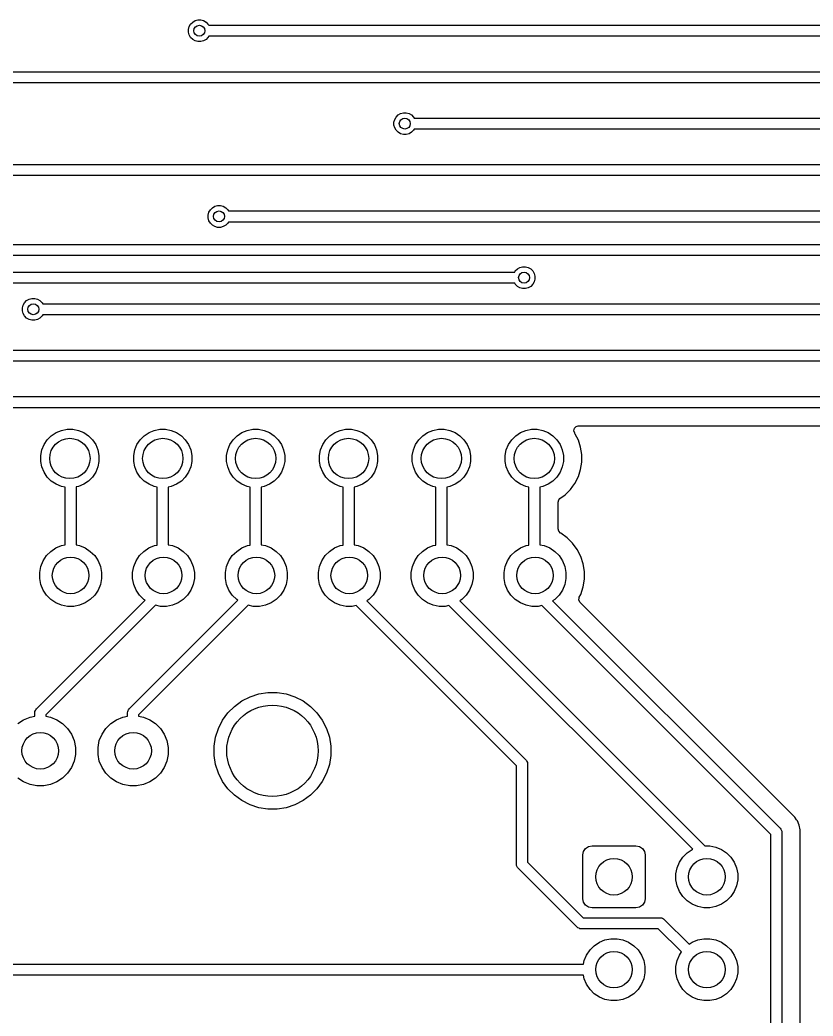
# Model space of a CAD drawing. Extents: x 4.41 to 8.11, y -5.15 to -2.23.
# Drawn here: x 6.721 to 7.575, y -4.577 to -3.504 of the extents above; entities that cross this region are included whole.
import ezdxf

# ---------------------------------------------------------------- set-up
doc = ezdxf.new("R2010")
doc.units = 0
doc.header["$MEASUREMENT"] = 0
doc.layers.add('BLACK', color=7, linetype='CONTINUOUS')

msp = doc.modelspace()

# ---------------------------------------------------------------- linework, layer by layer
at = {"layer": 'BLACK', "linetype": 'CONTINUOUS'}
for p, q in [((6.9033, -3.5112), (6.9048, -3.5085)), ((6.9048, -3.5085), (6.907, -3.5064)), ((6.907, -3.5064), (6.9097, -3.5048)), ((6.9097, -3.5048), (6.9126, -3.504)), ((6.9126, -3.504), (6.9157, -3.504)), ((6.9157, -3.504), (6.9187, -3.5048)), ((6.9187, -3.5048), (6.9214, -3.5064)), ((6.9214, -3.5064), (6.9235, -3.5085)), ((6.9235, -3.5085), (6.9243, -3.5098)), ((6.9025, -3.5142), (6.9033, -3.5112)), ((6.9025, -3.5173), (6.9025, -3.5142)), ((6.9033, -3.5202), (6.9025, -3.5173)), ((6.9243, -3.5098), (7.8412, -3.5098)), ((6.9048, -3.5229), (6.9033, -3.5202)), ((6.907, -3.5251), (6.9048, -3.5229)), ((6.9097, -3.5266), (6.907, -3.5251)), ((6.9126, -3.5274), (6.9097, -3.5266)), ((6.9157, -3.5274), (6.9126, -3.5274)), ((6.9187, -3.5266), (6.9157, -3.5274)), ((6.9214, -3.5251), (6.9187, -3.5266)), ((6.9235, -3.5229), (6.9214, -3.5251)), ((6.9243, -3.5216), (6.9235, -3.5229)), ((7.8412, -3.5216), (6.9243, -3.5216)), ((6.2854, -3.5599), (7.9215, -3.5599)), ((7.9239, -3.5717), (6.2878, -3.5717)), ((7.1282, -3.6064), (7.1309, -3.6048)), ((7.1309, -3.6048), (7.1339, -3.604)), ((7.1339, -3.604), (7.137, -3.604)), ((7.137, -3.604), (7.14, -3.6048)), ((7.14, -3.6048), (7.1426, -3.6064)), ((7.1237, -3.6142), (7.1245, -3.6112)), ((7.1237, -3.6173), (7.1237, -3.6142)), ((7.1245, -3.6112), (7.1261, -3.6086)), ((7.1261, -3.6086), (7.1282, -3.6064)), ((7.1426, -3.6064), (7.1448, -3.6086)), ((7.1448, -3.6086), (7.1455, -3.6098)), ((7.1455, -3.6098), (7.8412, -3.6098)), ((7.1245, -3.6203), (7.1237, -3.6173)), ((7.1261, -3.6229), (7.1245, -3.6203)), ((7.1282, -3.6251), (7.1261, -3.6229)), ((7.1309, -3.6267), (7.1282, -3.6251)), ((7.1339, -3.6275), (7.1309, -3.6267)), ((7.14, -3.6267), (7.137, -3.6275)), ((7.1426, -3.6251), (7.14, -3.6267)), ((7.1448, -3.6229), (7.1426, -3.6251)), ((7.1455, -3.6217), (7.1448, -3.6229)), ((7.8412, -3.6217), (7.1455, -3.6217)), ((7.137, -3.6275), (7.1339, -3.6275)), ((6.2854, -3.6598), (7.9216, -3.6598)), ((7.924, -3.6717), (6.2879, -3.6717)), ((6.9237, -3.7142), (6.9245, -3.7112)), ((6.9245, -3.7112), (6.9261, -3.7086)), ((6.9261, -3.7086), (6.9282, -3.7064)), ((6.9282, -3.7064), (6.9309, -3.7048)), ((6.9309, -3.7048), (6.9339, -3.704)), ((6.9339, -3.704), (6.937, -3.704)), ((6.937, -3.704), (6.94, -3.7048)), ((6.94, -3.7048), (6.9426, -3.7064)), ((6.9426, -3.7064), (6.9448, -3.7086)), ((6.9448, -3.7086), (6.9455, -3.7098)), ((6.9455, -3.7098), (7.8412, -3.7098)), ((6.9237, -3.7173), (6.9237, -3.7142)), ((6.9245, -3.7203), (6.9237, -3.7173)), ((6.9261, -3.7229), (6.9245, -3.7203)), ((6.9282, -3.7251), (6.9261, -3.7229)), ((6.9448, -3.7229), (6.9426, -3.7251)), ((6.9455, -3.7217), (6.9448, -3.7229)), ((7.8412, -3.7217), (6.9455, -3.7217)), ((6.9309, -3.7267), (6.9282, -3.7251)), ((6.9339, -3.7275), (6.9309, -3.7267)), ((6.937, -3.7275), (6.9339, -3.7275)), ((6.94, -3.7267), (6.937, -3.7275)), ((6.9426, -3.7251), (6.94, -3.7267)), ((6.2992, -3.746), (7.8353, -3.746)), ((7.8328, -3.7579), (6.3017, -3.7579)), ((6.3696, -3.7757), (7.2537, -3.7757)), ((7.2537, -3.7757), (7.2544, -3.7744)), ((7.2544, -3.7744), (7.2566, -3.7722)), ((7.2566, -3.7722), (7.2593, -3.7707)), ((7.2593, -3.7707), (7.2622, -3.7699)), ((7.2622, -3.7699), (7.2653, -3.7699)), ((7.2653, -3.7699), (7.2683, -3.7707)), ((7.2683, -3.7707), (7.271, -3.7722)), ((7.271, -3.7722), (7.2731, -3.7744)), ((7.2731, -3.7744), (7.2747, -3.7771)), ((7.2537, -3.7875), (6.3721, -3.7875)), ((7.2544, -3.7888), (7.2537, -3.7875)), ((7.2747, -3.7861), (7.2731, -3.7888)), ((7.2747, -3.7771), (7.2755, -3.7801)), ((7.2755, -3.7831), (7.2747, -3.7861)), ((7.2755, -3.7801), (7.2755, -3.7831)), ((7.2566, -3.791), (7.2544, -3.7888)), ((7.2593, -3.7925), (7.2566, -3.791)), ((7.2622, -3.7933), (7.2593, -3.7925)), ((7.2653, -3.7933), (7.2622, -3.7933)), ((7.2683, -3.7925), (7.2653, -3.7933)), ((7.271, -3.791), (7.2683, -3.7925)), ((7.2731, -3.7888), (7.271, -3.791)), ((6.7245, -3.8112), (6.7261, -3.8086)), ((6.7261, -3.8086), (6.7282, -3.8064)), ((6.7282, -3.8064), (6.7309, -3.8048)), ((6.7309, -3.8048), (6.7339, -3.804)), ((6.7339, -3.804), (6.737, -3.804)), ((6.737, -3.804), (6.74, -3.8048)), ((6.74, -3.8048), (6.7426, -3.8064)), ((6.7426, -3.8064), (6.7448, -3.8086)), ((6.7448, -3.8086), (6.7455, -3.8098)), ((6.7237, -3.8142), (6.7245, -3.8112)), ((6.7237, -3.8173), (6.7237, -3.8142)), ((6.7245, -3.8203), (6.7237, -3.8173)), ((6.7455, -3.8098), (7.8412, -3.8098)), ((6.7261, -3.8229), (6.7245, -3.8203)), ((6.7282, -3.8251), (6.7261, -3.8229)), ((6.7309, -3.8267), (6.7282, -3.8251)), ((6.7339, -3.8275), (6.7309, -3.8267)), ((6.737, -3.8275), (6.7339, -3.8275)), ((6.74, -3.8267), (6.737, -3.8275)), ((6.7426, -3.8251), (6.74, -3.8267)), ((6.7448, -3.8229), (6.7426, -3.8251)), ((6.7455, -3.8217), (6.7448, -3.8229)), ((7.8412, -3.8217), (6.7455, -3.8217)), ((6.3854, -3.8598), (7.924, -3.8598)), ((7.9216, -3.8717), (6.3879, -3.8717)), ((6.5354, -3.9098), (7.8412, -3.9098)), ((7.8412, -3.9217), (6.5379, -3.9217)), ((6.7548, -3.952), (6.76, -3.9486)), ((6.76, -3.9486), (6.7657, -3.9462)), ((6.7657, -3.9462), (6.7717, -3.945)), ((6.7717, -3.945), (6.7779, -3.945)), ((6.7779, -3.945), (6.7839, -3.9462)), ((6.7839, -3.9462), (6.7897, -3.9486)), ((6.7897, -3.9486), (6.7948, -3.952)), ((6.8548, -3.952), (6.86, -3.9486)), ((6.86, -3.9486), (6.8657, -3.9462)), ((6.8657, -3.9462), (6.8717, -3.945)), ((6.8717, -3.945), (6.8779, -3.945)), ((6.8779, -3.945), (6.8839, -3.9462)), ((6.8839, -3.9462), (6.8897, -3.9486)), ((6.8897, -3.9486), (6.8948, -3.952)), ((6.9548, -3.952), (6.96, -3.9486)), ((6.96, -3.9486), (6.9657, -3.9462)), ((6.9657, -3.9462), (6.9717, -3.945)), ((6.9717, -3.945), (6.9779, -3.945)), ((6.9779, -3.945), (6.9839, -3.9462)), ((6.9839, -3.9462), (6.9897, -3.9486)), ((6.9897, -3.9486), (6.9948, -3.952)), ((7.0548, -3.952), (7.06, -3.9486)), ((7.06, -3.9486), (7.0657, -3.9462)), ((7.0657, -3.9462), (7.0717, -3.945)), ((7.0717, -3.945), (7.0779, -3.945)), ((7.0779, -3.945), (7.0839, -3.9462)), ((7.0839, -3.9462), (7.0897, -3.9486)), ((7.0897, -3.9486), (7.0948, -3.952)), ((7.1548, -3.952), (7.16, -3.9486)), ((7.16, -3.9486), (7.1657, -3.9462)), ((7.1657, -3.9462), (7.1717, -3.945)), ((7.1717, -3.945), (7.1779, -3.945)), ((7.1779, -3.945), (7.1839, -3.9462)), ((7.1839, -3.9462), (7.1897, -3.9486)), ((7.1897, -3.9486), (7.1948, -3.952)), ((7.2548, -3.952), (7.26, -3.9486)), ((7.26, -3.9486), (7.2657, -3.9462)), ((7.2657, -3.9462), (7.2717, -3.945)), ((7.2717, -3.945), (7.2779, -3.945)), ((7.2779, -3.945), (7.2839, -3.9462)), ((7.2839, -3.9462), (7.2897, -3.9486)), ((7.2897, -3.9486), (7.2948, -3.952)), ((7.3174, -3.9465), (7.318, -3.9438)), ((7.3183, -3.9491), (7.3174, -3.9465)), ((7.318, -3.9438), (7.32, -3.9419)), ((7.32, -3.9419), (7.3222, -3.9414)), ((7.3222, -3.9414), (7.8244, -3.9414)), ((6.747, -3.9615), (6.7505, -3.9564)), ((6.7505, -3.9564), (6.7548, -3.952)), ((6.7948, -3.952), (6.7991, -3.9564)), ((6.7991, -3.9564), (6.8026, -3.9615)), ((6.847, -3.9615), (6.8505, -3.9564)), ((6.8505, -3.9564), (6.8548, -3.952)), ((6.8948, -3.952), (6.8991, -3.9564)), ((6.8991, -3.9564), (6.9026, -3.9615)), ((6.947, -3.9615), (6.9505, -3.9564)), ((6.9505, -3.9564), (6.9548, -3.952)), ((6.9948, -3.952), (6.9991, -3.9564)), ((6.9991, -3.9564), (7.0026, -3.9615)), ((7.047, -3.9615), (7.0505, -3.9564)), ((7.0505, -3.9564), (7.0548, -3.952)), ((7.0948, -3.952), (7.0991, -3.9564)), ((7.0991, -3.9564), (7.1026, -3.9615)), ((7.147, -3.9615), (7.1505, -3.9564)), ((7.1505, -3.9564), (7.1548, -3.952)), ((7.1948, -3.952), (7.1991, -3.9564)), ((7.1991, -3.9564), (7.2026, -3.9615)), ((7.247, -3.9615), (7.2505, -3.9564)), ((7.2505, -3.9564), (7.2548, -3.952)), ((7.2948, -3.952), (7.2991, -3.9564)), ((7.2991, -3.9564), (7.3026, -3.9615)), ((7.3186, -3.9495), (7.3183, -3.9491)), ((7.319, -3.9504), (7.3186, -3.9495)), ((7.3223, -3.9567), (7.319, -3.9504)), ((7.3247, -3.9644), (7.3223, -3.9567)), ((6.7435, -3.9733), (6.7447, -3.9672)), ((6.7447, -3.9672), (6.747, -3.9615)), ((6.8026, -3.9615), (6.8049, -3.9672)), ((6.8049, -3.9672), (6.8061, -3.9733)), ((6.8435, -3.9733), (6.8447, -3.9672)), ((6.8447, -3.9672), (6.847, -3.9615)), ((6.9026, -3.9615), (6.9049, -3.9672)), ((6.9049, -3.9672), (6.9061, -3.9733)), ((6.9435, -3.9733), (6.9447, -3.9672)), ((6.9447, -3.9672), (6.947, -3.9615)), ((7.0026, -3.9615), (7.0049, -3.9672)), ((7.0049, -3.9672), (7.0061, -3.9733)), ((7.0435, -3.9733), (7.0447, -3.9672)), ((7.0447, -3.9672), (7.047, -3.9615)), ((7.1026, -3.9615), (7.1049, -3.9672)), ((7.1049, -3.9672), (7.1061, -3.9733)), ((7.1435, -3.9733), (7.1447, -3.9672)), ((7.1447, -3.9672), (7.147, -3.9615)), ((7.2026, -3.9615), (7.2049, -3.9672)), ((7.2049, -3.9672), (7.2061, -3.9733)), ((7.2435, -3.9733), (7.2447, -3.9672)), ((7.2447, -3.9672), (7.247, -3.9615)), ((7.3026, -3.9615), (7.3049, -3.9672)), ((7.3049, -3.9672), (7.3061, -3.9733)), ((7.326, -3.9723), (7.3247, -3.9644)), ((6.7435, -3.9795), (6.7435, -3.9733)), ((6.7447, -3.9855), (6.7435, -3.9795)), ((6.8061, -3.9795), (6.8049, -3.9855)), ((6.8061, -3.9733), (6.8061, -3.9795)), ((6.8435, -3.9795), (6.8435, -3.9733)), ((6.8447, -3.9855), (6.8435, -3.9795)), ((6.9061, -3.9795), (6.9049, -3.9855)), ((6.9061, -3.9733), (6.9061, -3.9795)), ((6.9435, -3.9795), (6.9435, -3.9733)), ((6.9447, -3.9855), (6.9435, -3.9795)), ((7.0061, -3.9795), (7.0049, -3.9855)), ((7.0061, -3.9733), (7.0061, -3.9795)), ((7.0435, -3.9795), (7.0435, -3.9733)), ((7.0447, -3.9855), (7.0435, -3.9795)), ((7.1061, -3.9795), (7.1049, -3.9855)), ((7.1061, -3.9733), (7.1061, -3.9795)), ((7.1435, -3.9795), (7.1435, -3.9733)), ((7.1447, -3.9855), (7.1435, -3.9795)), ((7.2061, -3.9795), (7.2049, -3.9855)), ((7.2061, -3.9733), (7.2061, -3.9795)), ((7.2435, -3.9795), (7.2435, -3.9733)), ((7.2447, -3.9855), (7.2435, -3.9795)), ((7.3061, -3.9795), (7.3049, -3.9855)), ((7.3061, -3.9733), (7.3061, -3.9795)), ((7.3247, -3.9884), (7.326, -3.9804)), ((7.326, -3.9804), (7.326, -3.9723)), ((6.747, -3.9912), (6.7447, -3.9855)), ((6.7505, -3.9964), (6.747, -3.9912)), ((6.8026, -3.9912), (6.7991, -3.9964)), ((6.8049, -3.9855), (6.8026, -3.9912)), ((6.847, -3.9912), (6.8447, -3.9855)), ((6.8505, -3.9964), (6.847, -3.9912)), ((6.9026, -3.9912), (6.8991, -3.9964)), ((6.9049, -3.9855), (6.9026, -3.9912)), ((6.947, -3.9912), (6.9447, -3.9855)), ((6.9505, -3.9964), (6.947, -3.9912)), ((7.0026, -3.9912), (6.9991, -3.9964)), ((7.0049, -3.9855), (7.0026, -3.9912)), ((7.047, -3.9912), (7.0447, -3.9855)), ((7.0505, -3.9964), (7.047, -3.9912)), ((7.1026, -3.9912), (7.0991, -3.9964)), ((7.1049, -3.9855), (7.1026, -3.9912)), ((7.147, -3.9912), (7.1447, -3.9855)), ((7.1505, -3.9964), (7.147, -3.9912)), ((7.2026, -3.9912), (7.1991, -3.9964)), ((7.2049, -3.9855), (7.2026, -3.9912)), ((7.247, -3.9912), (7.2447, -3.9855)), ((7.2505, -3.9964), (7.247, -3.9912)), ((7.3026, -3.9912), (7.2991, -3.9964)), ((7.3049, -3.9855), (7.3026, -3.9912)), ((7.3223, -3.996), (7.3247, -3.9884)), ((6.7548, -4.0007), (6.7505, -3.9964)), ((6.76, -4.0042), (6.7548, -4.0007)), ((6.7948, -4.0007), (6.7897, -4.0042)), ((6.7991, -3.9964), (6.7948, -4.0007)), ((6.8548, -4.0007), (6.8505, -3.9964)), ((6.86, -4.0042), (6.8548, -4.0007)), ((6.8948, -4.0007), (6.8897, -4.0042)), ((6.8991, -3.9964), (6.8948, -4.0007)), ((6.9548, -4.0007), (6.9505, -3.9964)), ((6.96, -4.0042), (6.9548, -4.0007)), ((6.9948, -4.0007), (6.9897, -4.0042)), ((6.9991, -3.9964), (6.9948, -4.0007)), ((7.0548, -4.0007), (7.0505, -3.9964)), ((7.06, -4.0042), (7.0548, -4.0007)), ((7.0948, -4.0007), (7.0897, -4.0042)), ((7.0991, -3.9964), (7.0948, -4.0007)), ((7.1548, -4.0007), (7.1505, -3.9964)), ((7.16, -4.0042), (7.1548, -4.0007)), ((7.1948, -4.0007), (7.1897, -4.0042)), ((7.1991, -3.9964), (7.1948, -4.0007)), ((7.2548, -4.0007), (7.2505, -3.9964)), ((7.26, -4.0042), (7.2548, -4.0007)), ((7.2948, -4.0007), (7.2897, -4.0042)), ((7.2991, -3.9964), (7.2948, -4.0007)), ((7.3186, -4.0032), (7.3223, -3.996)), ((6.7657, -4.0065), (6.76, -4.0042)), ((6.7697, -4.0073), (6.7657, -4.0065)), ((6.7697, -4.0696), (6.7697, -4.0073)), ((6.7839, -4.0065), (6.7815, -4.007)), ((6.7815, -4.007), (6.7815, -4.0696)), ((6.7897, -4.0042), (6.7839, -4.0065)), ((6.8657, -4.0065), (6.86, -4.0042)), ((6.8689, -4.0072), (6.8657, -4.0065)), ((6.8689, -4.0697), (6.8689, -4.0072)), ((6.8839, -4.0065), (6.8807, -4.0072)), ((6.8807, -4.0072), (6.8807, -4.0694)), ((6.8897, -4.0042), (6.8839, -4.0065)), ((6.9657, -4.0065), (6.96, -4.0042)), ((6.9689, -4.0072), (6.9657, -4.0065)), ((6.9689, -4.0697), (6.9689, -4.0072)), ((6.9839, -4.0065), (6.9807, -4.0072)), ((6.9807, -4.0072), (6.9807, -4.0694)), ((6.9897, -4.0042), (6.9839, -4.0065)), ((7.0657, -4.0065), (7.06, -4.0042)), ((7.0689, -4.0072), (7.0657, -4.0065)), ((7.0689, -4.0697), (7.0689, -4.0072)), ((7.0839, -4.0065), (7.0807, -4.0072)), ((7.0807, -4.0072), (7.0807, -4.0694)), ((7.0897, -4.0042), (7.0839, -4.0065)), ((7.1657, -4.0065), (7.16, -4.0042)), ((7.1689, -4.0072), (7.1657, -4.0065)), ((7.1689, -4.0697), (7.1689, -4.0072)), ((7.1839, -4.0065), (7.1807, -4.0072)), ((7.1807, -4.0072), (7.1807, -4.0694)), ((7.1897, -4.0042), (7.1839, -4.0065)), ((7.2657, -4.0065), (7.26, -4.0042)), ((7.2689, -4.0072), (7.2657, -4.0065)), ((7.2689, -4.0697), (7.2689, -4.0072)), ((7.2839, -4.0065), (7.2807, -4.0072)), ((7.2807, -4.0072), (7.2807, -4.0694)), ((7.2897, -4.0042), (7.2839, -4.0065)), ((7.3082, -4.0154), (7.3139, -4.0097)), ((7.3139, -4.0097), (7.3163, -4.0064)), ((7.3139, -4.0097), (7.3139, -4.0097)), ((7.3139, -4.0097), (7.3139, -4.0097)), ((7.3163, -4.0064), (7.3186, -4.0032)), ((7.3004, -4.0235), (7.3012, -4.0209)), ((7.3004, -4.0523), (7.3004, -4.0235)), ((7.3012, -4.0209), (7.3024, -4.0196)), ((7.3024, -4.0196), (7.3082, -4.0154)), ((7.3011, -4.0548), (7.3004, -4.0523)), ((7.3031, -4.0567), (7.3011, -4.0548)), ((7.3035, -4.0569), (7.3031, -4.0567)), ((7.3102, -4.0618), (7.3035, -4.0569)), ((7.3035, -4.0569), (7.3035, -4.0569)), ((7.3161, -4.0677), (7.3102, -4.0618)), ((6.7497, -4.0811), (6.7544, -4.0765)), ((6.7544, -4.0765), (6.7598, -4.0728)), ((6.7598, -4.0728), (6.7659, -4.0703)), ((6.7659, -4.0703), (6.7697, -4.0696)), ((6.7815, -4.0696), (6.7853, -4.0703)), ((6.7853, -4.0703), (6.7914, -4.0728)), ((6.7914, -4.0728), (6.7968, -4.0765)), ((6.7968, -4.0765), (6.8015, -4.0811)), ((6.8497, -4.0811), (6.8544, -4.0765)), ((6.8544, -4.0765), (6.8598, -4.0728)), ((6.8598, -4.0728), (6.8659, -4.0703)), ((6.8659, -4.0703), (6.8689, -4.0697)), ((6.8807, -4.0694), (6.8853, -4.0703)), ((6.8853, -4.0703), (6.8914, -4.0728)), ((6.8914, -4.0728), (6.8968, -4.0765)), ((6.8968, -4.0765), (6.9015, -4.0811)), ((6.9497, -4.0811), (6.9544, -4.0765)), ((6.9544, -4.0765), (6.9598, -4.0728)), ((6.9598, -4.0728), (6.9659, -4.0703)), ((6.9659, -4.0703), (6.9689, -4.0697)), ((6.9807, -4.0694), (6.9853, -4.0703)), ((6.9853, -4.0703), (6.9914, -4.0728)), ((6.9914, -4.0728), (6.9968, -4.0765)), ((6.9968, -4.0765), (7.0015, -4.0811)), ((7.0497, -4.0811), (7.0544, -4.0765)), ((7.0544, -4.0765), (7.0598, -4.0728)), ((7.0598, -4.0728), (7.0659, -4.0703)), ((7.0659, -4.0703), (7.0689, -4.0697)), ((7.0807, -4.0694), (7.0853, -4.0703)), ((7.0853, -4.0703), (7.0914, -4.0728)), ((7.0914, -4.0728), (7.0968, -4.0765)), ((7.0968, -4.0765), (7.1015, -4.0811)), ((7.1497, -4.0811), (7.1544, -4.0765)), ((7.1544, -4.0765), (7.1598, -4.0728)), ((7.1598, -4.0728), (7.1659, -4.0703)), ((7.1659, -4.0703), (7.1689, -4.0697)), ((7.1807, -4.0694), (7.1853, -4.0703)), ((7.1853, -4.0703), (7.1914, -4.0728)), ((7.1914, -4.0728), (7.1968, -4.0765)), ((7.1968, -4.0765), (7.2015, -4.0811)), ((7.2497, -4.0811), (7.2544, -4.0765)), ((7.2544, -4.0765), (7.2598, -4.0728)), ((7.2598, -4.0728), (7.2659, -4.0703)), ((7.2659, -4.0703), (7.2689, -4.0697)), ((7.2807, -4.0694), (7.2853, -4.0703)), ((7.2853, -4.0703), (7.2914, -4.0728)), ((7.2914, -4.0728), (7.2968, -4.0765)), ((7.2968, -4.0765), (7.3015, -4.0811)), ((7.3211, -4.0745), (7.3161, -4.0677)), ((7.3249, -4.082), (7.3211, -4.0745)), ((7.3211, -4.0745), (7.3211, -4.0745)), ((7.3211, -4.0745), (7.3211, -4.0745)), ((6.7436, -4.0926), (6.7461, -4.0866)), ((6.7461, -4.0866), (6.7497, -4.0811)), ((6.8015, -4.0811), (6.8051, -4.0866)), ((6.8051, -4.0866), (6.8076, -4.0926)), ((6.8436, -4.0926), (6.8461, -4.0866)), ((6.8461, -4.0866), (6.8497, -4.0811)), ((6.9015, -4.0811), (6.9051, -4.0866)), ((6.9051, -4.0866), (6.9076, -4.0926)), ((6.9436, -4.0926), (6.9461, -4.0866)), ((6.9461, -4.0866), (6.9497, -4.0811)), ((7.0015, -4.0811), (7.0051, -4.0866)), ((7.0051, -4.0866), (7.0076, -4.0926)), ((7.0436, -4.0926), (7.0461, -4.0866)), ((7.0461, -4.0866), (7.0497, -4.0811)), ((7.1015, -4.0811), (7.1051, -4.0866)), ((7.1051, -4.0866), (7.1076, -4.0926)), ((7.1436, -4.0926), (7.1461, -4.0866)), ((7.1461, -4.0866), (7.1497, -4.0811)), ((7.2015, -4.0811), (7.2051, -4.0866)), ((7.2051, -4.0866), (7.2076, -4.0926)), ((7.2436, -4.0926), (7.2461, -4.0866)), ((7.2461, -4.0866), (7.2497, -4.0811)), ((7.3015, -4.0811), (7.3051, -4.0866)), ((7.3051, -4.0866), (7.3076, -4.0926)), ((7.3275, -4.0899), (7.3249, -4.082)), ((6.7423, -4.0991), (6.7436, -4.0926)), ((6.8076, -4.0926), (6.8089, -4.0991)), ((6.8423, -4.0991), (6.8436, -4.0926)), ((6.9076, -4.0926), (6.9089, -4.0991)), ((6.9423, -4.0991), (6.9436, -4.0926)), ((7.0076, -4.0926), (7.0089, -4.0991)), ((7.0423, -4.0991), (7.0436, -4.0926)), ((7.1076, -4.0926), (7.1089, -4.0991)), ((7.1423, -4.0991), (7.1436, -4.0926)), ((7.2076, -4.0926), (7.2089, -4.0991)), ((7.2423, -4.0991), (7.2436, -4.0926)), ((7.3076, -4.0926), (7.3089, -4.0991)), ((7.3288, -4.0982), (7.3275, -4.0899)), ((7.3288, -4.1065), (7.3288, -4.0982)), ((6.7423, -4.1056), (6.7423, -4.0991)), ((6.7436, -4.1121), (6.7423, -4.1056)), ((6.8089, -4.1056), (6.8076, -4.1121)), ((6.8089, -4.0991), (6.8089, -4.1056)), ((6.8423, -4.1056), (6.8423, -4.0991)), ((6.8436, -4.1121), (6.8423, -4.1056)), ((6.9089, -4.1056), (6.9076, -4.1121)), ((6.9089, -4.0991), (6.9089, -4.1056)), ((6.9423, -4.1056), (6.9423, -4.0991)), ((6.9436, -4.1121), (6.9423, -4.1056)), ((7.0089, -4.1056), (7.0076, -4.1121)), ((7.0089, -4.0991), (7.0089, -4.1056)), ((7.0423, -4.1056), (7.0423, -4.0991)), ((7.0436, -4.1121), (7.0423, -4.1056)), ((7.1089, -4.1056), (7.1076, -4.1121)), ((7.1089, -4.0991), (7.1089, -4.1056)), ((7.1423, -4.1056), (7.1423, -4.0991)), ((7.1436, -4.1121), (7.1423, -4.1056)), ((7.2089, -4.1056), (7.2076, -4.1121)), ((7.2089, -4.0991), (7.2089, -4.1056)), ((7.2423, -4.1056), (7.2423, -4.0991)), ((7.2436, -4.1121), (7.2423, -4.1056)), ((7.3089, -4.1056), (7.3076, -4.1121)), ((7.3089, -4.0991), (7.3089, -4.1056)), ((7.3275, -4.1148), (7.3288, -4.1065)), ((6.7461, -4.1181), (6.7436, -4.1121)), ((6.7497, -4.1236), (6.7461, -4.1181)), ((6.8051, -4.1181), (6.8015, -4.1236)), ((6.8076, -4.1121), (6.8051, -4.1181)), ((6.8461, -4.1181), (6.8436, -4.1121)), ((6.8497, -4.1236), (6.8461, -4.1181)), ((6.9051, -4.1181), (6.9015, -4.1236)), ((6.9076, -4.1121), (6.9051, -4.1181)), ((6.9461, -4.1181), (6.9436, -4.1121)), ((6.9497, -4.1236), (6.9461, -4.1181)), ((7.0051, -4.1181), (7.0015, -4.1236)), ((7.0076, -4.1121), (7.0051, -4.1181)), ((7.0461, -4.1181), (7.0436, -4.1121)), ((7.0497, -4.1236), (7.0461, -4.1181)), ((7.1051, -4.1181), (7.1015, -4.1236)), ((7.1076, -4.1121), (7.1051, -4.1181)), ((7.1461, -4.1181), (7.1436, -4.1121)), ((7.1497, -4.1236), (7.1461, -4.1181)), ((7.2051, -4.1181), (7.2015, -4.1236)), ((7.2076, -4.1121), (7.2051, -4.1181)), ((7.2461, -4.1181), (7.2436, -4.1121)), ((7.2497, -4.1236), (7.2461, -4.1181)), ((7.3051, -4.1181), (7.3015, -4.1236)), ((7.3076, -4.1121), (7.3051, -4.1181)), ((7.3249, -4.1228), (7.3275, -4.1148)), ((6.7387, -4.2461), (6.8557, -4.1291)), ((6.7544, -4.1282), (6.7497, -4.1236)), ((6.7598, -4.1319), (6.7544, -4.1282)), ((6.7968, -4.1282), (6.7914, -4.1319)), ((6.8015, -4.1236), (6.7968, -4.1282)), ((6.8387, -4.2461), (6.9557, -4.1291)), ((6.8544, -4.1282), (6.8497, -4.1236)), ((6.8557, -4.1291), (6.8544, -4.1282)), ((6.8968, -4.1282), (6.8914, -4.1319)), ((6.9015, -4.1236), (6.8968, -4.1282)), ((6.9544, -4.1282), (6.9497, -4.1236)), ((6.9557, -4.1291), (6.9544, -4.1282)), ((6.9968, -4.1282), (6.9914, -4.1319)), ((7.0015, -4.1236), (6.9968, -4.1282)), ((7.0544, -4.1282), (7.0497, -4.1236)), ((7.0598, -4.1319), (7.0544, -4.1282)), ((7.0968, -4.1282), (7.0945, -4.1298)), ((7.0945, -4.1298), (7.2658, -4.301)), ((7.1015, -4.1236), (7.0968, -4.1282)), ((7.1544, -4.1282), (7.1497, -4.1236)), ((7.1598, -4.1319), (7.1544, -4.1282)), ((7.1968, -4.1282), (7.1945, -4.1298)), ((7.1945, -4.1298), (7.4585, -4.3937)), ((7.2015, -4.1236), (7.1968, -4.1282)), ((7.2544, -4.1282), (7.2497, -4.1236)), ((7.2598, -4.1319), (7.2544, -4.1282)), ((7.2968, -4.1282), (7.2945, -4.1298)), ((7.2945, -4.1298), (7.5396, -4.3748)), ((7.3015, -4.1236), (7.2968, -4.1282)), ((7.3229, -4.1291), (7.3231, -4.1264)), ((7.3242, -4.1315), (7.3229, -4.1291)), ((7.3231, -4.1264), (7.3233, -4.1259)), ((7.3233, -4.1259), (7.3249, -4.1228)), ((6.8669, -4.1346), (6.7488, -4.2527)), ((6.7659, -4.1344), (6.7598, -4.1319)), ((6.7723, -4.1357), (6.7659, -4.1344)), ((6.7789, -4.1357), (6.7723, -4.1357)), ((6.7853, -4.1344), (6.7789, -4.1357)), ((6.7914, -4.1319), (6.7853, -4.1344)), ((6.9669, -4.1346), (6.8488, -4.2527)), ((6.8723, -4.1357), (6.8669, -4.1346)), ((6.8789, -4.1357), (6.8723, -4.1357)), ((6.8853, -4.1344), (6.8789, -4.1357)), ((6.8914, -4.1319), (6.8853, -4.1344)), ((6.9723, -4.1357), (6.9669, -4.1346)), ((6.9789, -4.1357), (6.9723, -4.1357)), ((6.9853, -4.1344), (6.9789, -4.1357)), ((6.9914, -4.1319), (6.9853, -4.1344)), ((7.0659, -4.1344), (7.0598, -4.1319)), ((7.0723, -4.1357), (7.0659, -4.1344)), ((7.0789, -4.1357), (7.0723, -4.1357)), ((7.0829, -4.1349), (7.0789, -4.1357)), ((7.2557, -4.3076), (7.0829, -4.1349)), ((7.1659, -4.1344), (7.1598, -4.1319)), ((7.1723, -4.1357), (7.1659, -4.1344)), ((7.1789, -4.1357), (7.1723, -4.1357)), ((7.1829, -4.1349), (7.1789, -4.1357)), ((7.4454, -4.3973), (7.1829, -4.1349)), ((7.2659, -4.1344), (7.2598, -4.1319)), ((7.2723, -4.1357), (7.2659, -4.1344)), ((7.2789, -4.1357), (7.2723, -4.1357)), ((7.2829, -4.1349), (7.2789, -4.1357)), ((7.5295, -4.3815), (7.2829, -4.1349)), ((7.5553, -4.3627), (7.3242, -4.1315)), ((6.952, -4.2434), (6.96, -4.2376)), ((6.96, -4.2376), (6.9688, -4.2331)), ((6.9688, -4.2331), (6.9782, -4.2301)), ((6.9782, -4.2301), (6.988, -4.2285)), ((6.988, -4.2285), (6.9979, -4.2285)), ((6.9979, -4.2285), (7.0076, -4.2301)), ((7.0076, -4.2301), (7.017, -4.2331)), ((7.017, -4.2331), (7.0258, -4.2376)), ((7.0258, -4.2376), (7.0338, -4.2434)), ((6.737, -4.2503), (6.7371, -4.2491)), ((6.7371, -4.2491), (6.7377, -4.2478)), ((6.7377, -4.2478), (6.738, -4.247)), ((6.738, -4.247), (6.7387, -4.2461)), ((6.837, -4.2503), (6.8371, -4.2491)), ((6.8371, -4.2491), (6.8377, -4.2478)), ((6.8377, -4.2478), (6.838, -4.247)), ((6.838, -4.247), (6.8387, -4.2461)), ((6.945, -4.2504), (6.952, -4.2434)), ((7.0338, -4.2434), (7.0408, -4.2504)), ((6.7188, -4.262), (6.725, -4.2578)), ((6.725, -4.2578), (6.7319, -4.255)), ((6.7319, -4.255), (6.737, -4.254)), ((6.737, -4.254), (6.737, -4.2503)), ((6.7488, -4.2527), (6.7488, -4.254)), ((6.7488, -4.254), (6.7539, -4.255)), ((6.7539, -4.255), (6.7608, -4.2578)), ((6.7608, -4.2578), (6.767, -4.262)), ((6.8188, -4.262), (6.825, -4.2578)), ((6.825, -4.2578), (6.8319, -4.255)), ((6.8319, -4.255), (6.837, -4.254)), ((6.837, -4.254), (6.837, -4.2503)), ((6.8488, -4.2527), (6.8488, -4.254)), ((6.8488, -4.254), (6.8539, -4.255)), ((6.8539, -4.255), (6.8608, -4.2578)), ((6.8608, -4.2578), (6.867, -4.262)), ((6.9347, -4.2672), (6.9392, -4.2584)), ((6.9392, -4.2584), (6.945, -4.2504)), ((7.0408, -4.2504), (7.0466, -4.2584)), ((7.0466, -4.2584), (7.0511, -4.2672)), ((6.767, -4.262), (6.7723, -4.2672)), ((6.7723, -4.2672), (6.7764, -4.2734)), ((6.8094, -4.2734), (6.8135, -4.2672)), ((6.8135, -4.2672), (6.8188, -4.262)), ((6.867, -4.262), (6.8723, -4.2672)), ((6.8723, -4.2672), (6.8764, -4.2734)), ((6.9317, -4.2766), (6.9347, -4.2672)), ((7.0511, -4.2672), (7.0542, -4.2766)), ((6.7764, -4.2734), (6.7793, -4.2803)), ((6.7793, -4.2803), (6.7807, -4.2876)), ((6.8051, -4.2876), (6.8065, -4.2803)), ((6.8065, -4.2803), (6.8094, -4.2734)), ((6.8764, -4.2734), (6.8793, -4.2803)), ((6.8793, -4.2803), (6.8807, -4.2876)), ((6.9301, -4.2864), (6.9317, -4.2766)), ((7.0542, -4.2766), (7.0557, -4.2864)), ((6.7807, -4.2876), (6.7807, -4.2951)), ((6.8051, -4.2951), (6.8051, -4.2876)), ((6.8807, -4.2876), (6.8807, -4.2951)), ((6.9301, -4.2963), (6.9301, -4.2864)), ((7.0557, -4.2864), (7.0557, -4.2963)), ((6.7793, -4.3024), (6.7764, -4.3093)), ((6.7807, -4.2951), (6.7793, -4.3024)), ((6.8065, -4.3024), (6.8051, -4.2951)), ((6.8094, -4.3093), (6.8065, -4.3024)), ((6.8793, -4.3024), (6.8764, -4.3093)), ((6.8807, -4.2951), (6.8793, -4.3024)), ((6.9317, -4.306), (6.9301, -4.2963)), ((7.0557, -4.2963), (7.0542, -4.306)), ((7.2658, -4.301), (7.2665, -4.3019)), ((7.2665, -4.3019), (7.2669, -4.3028)), ((7.2669, -4.3028), (7.2674, -4.304)), ((6.7764, -4.3093), (6.7723, -4.3154)), ((6.8135, -4.3154), (6.8094, -4.3093)), ((6.8764, -4.3093), (6.8723, -4.3154)), ((6.9347, -4.3154), (6.9317, -4.306)), ((7.0542, -4.306), (7.0511, -4.3154)), ((7.2557, -4.4136), (7.2557, -4.3076)), ((7.2674, -4.304), (7.2675, -4.3052)), ((7.2675, -4.3052), (7.2675, -4.4112)), ((6.725, -4.3249), (6.7188, -4.3207)), ((6.767, -4.3207), (6.7608, -4.3249)), ((6.7723, -4.3154), (6.767, -4.3207)), ((6.8188, -4.3207), (6.8135, -4.3154)), ((6.825, -4.3249), (6.8188, -4.3207)), ((6.867, -4.3207), (6.8608, -4.3249)), ((6.8723, -4.3154), (6.867, -4.3207)), ((6.9392, -4.3243), (6.9347, -4.3154)), ((6.945, -4.3322), (6.9392, -4.3243)), ((7.0466, -4.3243), (7.0408, -4.3322)), ((7.0511, -4.3154), (7.0466, -4.3243)), ((6.7319, -4.3277), (6.725, -4.3249)), ((6.7392, -4.3292), (6.7319, -4.3277)), ((6.7466, -4.3292), (6.7392, -4.3292)), ((6.7539, -4.3277), (6.7466, -4.3292)), ((6.7608, -4.3249), (6.7539, -4.3277)), ((6.8319, -4.3277), (6.825, -4.3249)), ((6.8392, -4.3292), (6.8319, -4.3277)), ((6.8466, -4.3292), (6.8392, -4.3292)), ((6.8539, -4.3277), (6.8466, -4.3292)), ((6.8608, -4.3249), (6.8539, -4.3277)), ((6.952, -4.3392), (6.945, -4.3322)), ((7.0408, -4.3322), (7.0338, -4.3392)), ((6.96, -4.345), (6.952, -4.3392)), ((6.9688, -4.3495), (6.96, -4.345)), ((7.0258, -4.345), (7.017, -4.3495)), ((7.0338, -4.3392), (7.0258, -4.345)), ((6.9782, -4.3526), (6.9688, -4.3495)), ((6.988, -4.3541), (6.9782, -4.3526)), ((6.9979, -4.3541), (6.988, -4.3541)), ((7.0076, -4.3526), (6.9979, -4.3541)), ((7.017, -4.3495), (7.0076, -4.3526)), ((7.5573, -4.3657), (7.5553, -4.3627)), ((7.5553, -4.3627), (7.5553, -4.3627)), ((7.5581, -4.3669), (7.5573, -4.3657)), ((7.5573, -4.3657), (7.5573, -4.3657)), ((7.5601, -4.3715), (7.5581, -4.3669)), ((7.5396, -4.3748), (7.5403, -4.3757)), ((7.5403, -4.3757), (7.5407, -4.3765)), ((7.5407, -4.3765), (7.5412, -4.3779)), ((7.5412, -4.3779), (7.5413, -4.379)), ((7.561, -4.3765), (7.5601, -4.3715)), ((7.5601, -4.3715), (7.5601, -4.3715)), ((7.5601, -4.3715), (7.5601, -4.3715)), ((7.561, -4.6333), (7.561, -4.3765)), ((7.5295, -4.6459), (7.5295, -4.3815)), ((7.5413, -4.379), (7.5413, -4.6435)), ((7.3279, -4.3997), (7.33, -4.3965)), ((7.33, -4.3965), (7.3332, -4.3943)), ((7.3332, -4.3943), (7.337, -4.3936)), ((7.337, -4.3936), (7.3843, -4.3936)), ((7.3843, -4.3936), (7.388, -4.3943)), ((7.388, -4.3943), (7.3912, -4.3965)), ((7.3912, -4.3965), (7.3933, -4.3997)), ((7.4394, -4.4012), (7.4449, -4.3975)), ((7.4449, -4.3975), (7.4454, -4.3973)), ((7.4585, -4.3937), (7.4639, -4.3937)), ((7.4639, -4.3937), (7.4703, -4.395)), ((7.4703, -4.395), (7.4764, -4.3975)), ((7.4764, -4.3975), (7.4819, -4.4012)), ((7.3272, -4.4034), (7.3279, -4.3997)), ((7.3272, -4.4507), (7.3272, -4.4034)), ((7.3933, -4.3997), (7.3941, -4.4034)), ((7.3941, -4.4034), (7.3941, -4.4507)), ((7.4311, -4.4113), (7.4348, -4.4058)), ((7.4348, -4.4058), (7.4394, -4.4012)), ((7.4819, -4.4012), (7.4865, -4.4058)), ((7.4865, -4.4058), (7.4901, -4.4113)), ((7.2558, -4.4148), (7.2557, -4.4136)), ((7.2567, -4.4169), (7.2558, -4.4148)), ((7.2574, -4.4178), (7.2567, -4.4169)), ((7.3209, -4.4812), (7.2574, -4.4178)), ((7.2675, -4.4112), (7.3275, -4.4712)), ((7.4273, -4.4238), (7.4286, -4.4173)), ((7.4286, -4.4173), (7.4311, -4.4113)), ((7.4901, -4.4113), (7.4927, -4.4173)), ((7.4927, -4.4173), (7.4939, -4.4238)), ((7.4273, -4.4303), (7.4273, -4.4238)), ((7.4286, -4.4368), (7.4273, -4.4303)), ((7.4939, -4.4303), (7.4927, -4.4368)), ((7.4939, -4.4238), (7.4939, -4.4303)), ((7.4311, -4.4428), (7.4286, -4.4368)), ((7.4927, -4.4368), (7.4901, -4.4428)), ((7.3279, -4.4544), (7.3272, -4.4507)), ((7.3941, -4.4507), (7.3933, -4.4544)), ((7.4348, -4.4483), (7.4311, -4.4428)), ((7.4394, -4.4529), (7.4348, -4.4483)), ((7.4449, -4.4566), (7.4394, -4.4529)), ((7.4819, -4.4529), (7.4764, -4.4566)), ((7.4865, -4.4483), (7.4819, -4.4529)), ((7.4901, -4.4428), (7.4865, -4.4483)), ((7.33, -4.4576), (7.3279, -4.4544)), ((7.3332, -4.4598), (7.33, -4.4576)), ((7.337, -4.4605), (7.3332, -4.4598)), ((7.3843, -4.4605), (7.337, -4.4605)), ((7.388, -4.4598), (7.3843, -4.4605)), ((7.3912, -4.4576), (7.388, -4.4598)), ((7.3933, -4.4544), (7.3912, -4.4576)), ((7.4509, -4.4591), (7.4449, -4.4566)), ((7.4573, -4.4603), (7.4509, -4.4591)), ((7.4639, -4.4603), (7.4573, -4.4603)), ((7.4703, -4.4591), (7.4639, -4.4603)), ((7.4764, -4.4566), (7.4703, -4.4591)), ((7.3275, -4.4712), (7.4107, -4.4712)), ((7.4107, -4.4712), (7.4118, -4.4713)), ((7.4118, -4.4713), (7.4127, -4.4716)), ((7.4127, -4.4716), (7.4139, -4.4722)), ((7.4139, -4.4722), (7.4148, -4.4729)), ((7.4148, -4.4729), (7.4416, -4.4997)), ((7.3218, -4.482), (7.3209, -4.4812)), ((7.323, -4.4825), (7.3218, -4.482)), ((7.3239, -4.4829), (7.323, -4.4825)), ((7.325, -4.483), (7.3239, -4.4829)), ((7.4082, -4.483), (7.325, -4.483)), ((7.4333, -4.508), (7.4082, -4.483)), ((7.3449, -4.4975), (7.3509, -4.495)), ((7.3509, -4.495), (7.3573, -4.4937)), ((7.3573, -4.4937), (7.3639, -4.4937)), ((7.3639, -4.4937), (7.3703, -4.495)), ((7.3703, -4.495), (7.3764, -4.4975)), ((7.4449, -4.4975), (7.4509, -4.495)), ((7.4509, -4.495), (7.4573, -4.4937)), ((7.4573, -4.4937), (7.4639, -4.4937)), ((7.4639, -4.4937), (7.4703, -4.495)), ((7.4703, -4.495), (7.4764, -4.4975)), ((7.3311, -4.5113), (7.3348, -4.5058)), ((7.3348, -4.5058), (7.3394, -4.5012)), ((7.3394, -4.5012), (7.3449, -4.4975)), ((7.3764, -4.4975), (7.3819, -4.5012)), ((7.3819, -4.5012), (7.3865, -4.5058)), ((7.3865, -4.5058), (7.3901, -4.5113)), ((7.4416, -4.4997), (7.4449, -4.4975)), ((7.4764, -4.4975), (7.4819, -4.5012)), ((7.4819, -4.5012), (7.4865, -4.5058)), ((7.4865, -4.5058), (7.4901, -4.5113)), ((7.3278, -4.5211), (7.3286, -4.5173)), ((7.3286, -4.5173), (7.3311, -4.5113)), ((7.3901, -4.5113), (7.3927, -4.5173)), ((7.3927, -4.5173), (7.3939, -4.5238)), ((7.4273, -4.5238), (7.4286, -4.5173)), ((7.4286, -4.5173), (7.4311, -4.5113)), ((7.4311, -4.5113), (7.4333, -4.508)), ((7.4901, -4.5113), (7.4927, -4.5173)), ((7.4927, -4.5173), (7.4939, -4.5238)), ((5.5102, -4.5211), (7.3278, -4.5211)), ((7.3939, -4.5238), (7.3939, -4.5303)), ((7.4273, -4.5303), (7.4273, -4.5238)), ((7.4939, -4.5238), (7.4939, -4.5303)), ((7.3278, -4.5329), (5.5078, -4.5329)), ((7.3286, -4.5368), (7.3278, -4.5329)), ((7.3311, -4.5428), (7.3286, -4.5368)), ((7.3927, -4.5368), (7.3901, -4.5428)), ((7.3939, -4.5303), (7.3927, -4.5368)), ((7.4286, -4.5368), (7.4273, -4.5303)), ((7.4311, -4.5428), (7.4286, -4.5368)), ((7.4927, -4.5368), (7.4901, -4.5428)), ((7.4939, -4.5303), (7.4927, -4.5368)), ((7.3348, -4.5483), (7.3311, -4.5428)), ((7.3394, -4.5529), (7.3348, -4.5483)), ((7.3865, -4.5483), (7.3819, -4.5529)), ((7.3901, -4.5428), (7.3865, -4.5483)), ((7.4348, -4.5483), (7.4311, -4.5428)), ((7.4394, -4.5529), (7.4348, -4.5483)), ((7.4865, -4.5483), (7.4819, -4.5529)), ((7.4901, -4.5428), (7.4865, -4.5483)), ((7.3449, -4.5566), (7.3394, -4.5529)), ((7.3509, -4.5591), (7.3449, -4.5566)), ((7.3573, -4.5603), (7.3509, -4.5591)), ((7.3703, -4.5591), (7.3639, -4.5603)), ((7.3764, -4.5566), (7.3703, -4.5591)), ((7.3819, -4.5529), (7.3764, -4.5566)), ((7.4449, -4.5566), (7.4394, -4.5529)), ((7.4509, -4.5591), (7.4449, -4.5566)), ((7.4573, -4.5603), (7.4509, -4.5591)), ((7.4703, -4.5591), (7.4639, -4.5603)), ((7.4764, -4.5566), (7.4703, -4.5591)), ((7.4819, -4.5529), (7.4764, -4.5566)), ((7.3639, -4.5603), (7.3573, -4.5603)), ((7.4639, -4.5603), (7.4573, -4.5603))]:
    msp.add_line(p, q, dxfattribs=at)
at = {"layer": 'BLACK'}
for centre, radius in [((6.9142, -3.5157), 0.00591), ((7.1354, -3.6157), 0.00591), ((6.9354, -3.7157), 0.00591), ((7.2638, -3.7816), 0.00591), ((6.7354, -3.8157), 0.00591), ((6.7748, -3.9764), 0.0217), ((6.8748, -3.9764), 0.0217), ((6.9748, -3.9764), 0.0217), ((7.0748, -3.9764), 0.0217), ((7.1748, -3.9764), 0.0217), ((7.2748, -3.9764), 0.0217), ((6.7756, -4.1024), 0.0197), ((6.8756, -4.1024), 0.0197), ((6.9756, -4.1024), 0.0197), ((7.0756, -4.1024), 0.0197), ((7.1756, -4.1024), 0.0197), ((7.2756, -4.1024), 0.0197), ((6.9929, -4.2913), 0.0492), ((6.7429, -4.2913), 0.0197), ((6.8429, -4.2913), 0.0197), ((7.3606, -4.427), 0.0197), ((7.4606, -4.427), 0.0197), ((7.3606, -4.527), 0.0197), ((7.4606, -4.527), 0.0197)]:
    msp.add_circle(centre, radius, dxfattribs=at)
at = {"layer": 'WHITE'}
for centre, radius in [((6.9142, -3.5157), 0.00591), ((7.1354, -3.6157), 0.00591), ((6.9354, -3.7157), 0.00591), ((7.2638, -3.7816), 0.00591), ((6.7354, -3.8157), 0.00591), ((6.7748, -3.9764), 0.0217), ((6.8748, -3.9764), 0.0217), ((6.9748, -3.9764), 0.0217), ((7.0748, -3.9764), 0.0217), ((7.1748, -3.9764), 0.0217), ((7.2748, -3.9764), 0.0217), ((6.7756, -4.1024), 0.0197), ((6.8756, -4.1024), 0.0197), ((6.9756, -4.1024), 0.0197), ((7.0756, -4.1024), 0.0197), ((7.1756, -4.1024), 0.0197), ((7.2756, -4.1024), 0.0197), ((6.9929, -4.2913), 0.0492), ((6.7429, -4.2913), 0.0197), ((6.8429, -4.2913), 0.0197), ((7.3606, -4.427), 0.0197), ((7.4606, -4.427), 0.0197), ((7.3606, -4.527), 0.0197), ((7.4606, -4.527), 0.0197)]:
    msp.add_circle(centre, radius, dxfattribs=at)

doc.saveas('drawing.dxf')
